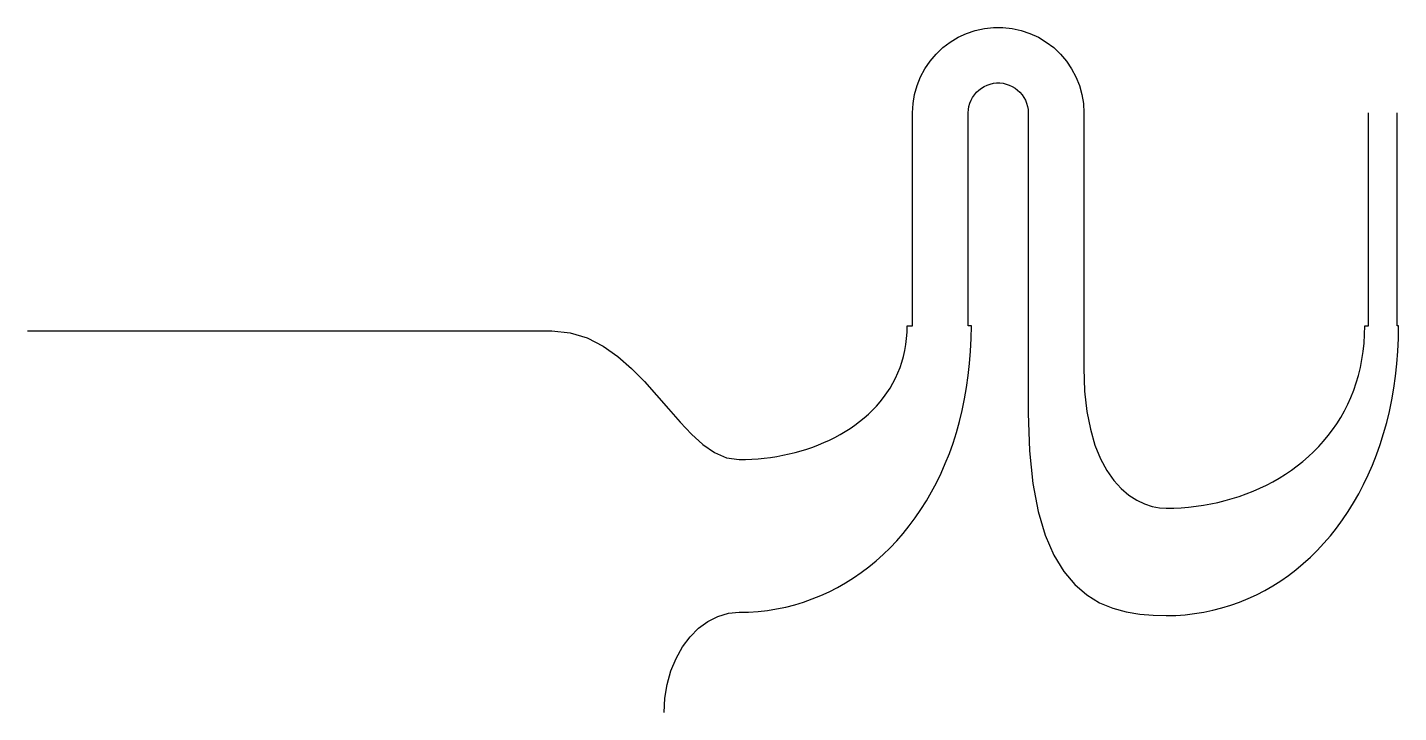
# Model space of a CAD drawing. Header units: millimetres. Extents: x 0 to 183, y 0 to 92.
import ezdxf

# ---------------------------------------------------------------- set-up
doc = ezdxf.new("R2010")
doc.units = ezdxf.units.MM

msp = doc.modelspace()

# ---------------------------------------------------------------- linework, layer by layer
at = {"layer": 'HUB'}
for p, q in [((126.1712, 82.1755), (126.4143, 82.534)), ((126.4143, 82.534), (126.6947, 82.8641)), ((126.6947, 82.8641), (127.0091, 83.162)), ((127.0091, 83.162), (127.3539, 83.4241)), ((127.3539, 83.4241), (127.725, 83.6474)), ((127.725, 83.6474), (128.1181, 83.8292)), ((128.1181, 83.8292), (128.5285, 83.9675)), ((128.5285, 83.9675), (128.9515, 84.0606)), ((128.9515, 84.0606), (129.3821, 84.1074)), ((129.3821, 84.1074), (129.8152, 84.1074)), ((129.8152, 84.1074), (130.2458, 84.0606)), ((130.2458, 84.0606), (130.6688, 83.9675)), ((130.6688, 83.9675), (131.0792, 83.8292)), ((131.0792, 83.8292), (131.4723, 83.6474)), ((131.4723, 83.6474), (131.8434, 83.4241)), ((131.8434, 83.4241), (132.1882, 83.162)), ((132.1882, 83.162), (132.5026, 82.8641)), ((132.5026, 82.8641), (132.783, 82.534)), ((132.783, 82.534), (133.0261, 82.1755)), ((125.5987, 80.1133), (125.6221, 80.5458)), ((125.6221, 80.5458), (125.6922, 80.9732)), ((125.6922, 80.9732), (125.808, 81.3905)), ((125.808, 81.3905), (125.9684, 81.7929)), ((125.9684, 81.7929), (126.1712, 82.1755)), ((133.0261, 82.1755), (133.229, 81.7929)), ((133.229, 81.7929), (133.3893, 81.3905)), ((133.3893, 81.3905), (133.5051, 80.9732)), ((133.5051, 80.9732), (133.5752, 80.5458)), ((133.5752, 80.5458), (133.5987, 80.1133)), ((125.5987, 51.686), (125.5987, 80.1133)), ((133.5987, 80.1133), (133.5987, 40)), ((182.833, 51.686), (182.833, 80.1133)), ((126.0116, 51.686), (125.5987, 51.686)), ((125.9856, 49.9776), (126.0116, 51.686)), ((183.0433, 51.686), (182.833, 51.686)), ((183.0173, 49.958), (183.0433, 51.686)), ((125.9083, 48.2987), (125.9856, 49.9776)), ((182.94, 48.2597), (183.0173, 49.958)), ((125.7807, 46.6498), (125.9083, 48.2987)), ((182.8124, 46.592), (182.94, 48.2597)), ((125.6038, 45.0319), (125.7807, 46.6498)), ((182.6355, 44.9554), (182.8124, 46.592)), ((125.3787, 43.4455), (125.6038, 45.0319)), ((182.4104, 43.3508), (182.6355, 44.9554)), ((125.1063, 41.8915), (125.3787, 43.4455)), ((182.138, 41.7789), (182.4104, 43.3508)), ((124.4238, 38.8832), (124.7876, 40.3705)), ((124.7876, 40.3705), (125.1063, 41.8915)), ((181.8193, 40.2404), (182.138, 41.7789)), ((124.0158, 37.4303), (124.4238, 38.8832)), ((133.5987, 40), (133.7537, 34.9793)), ((181.0475, 37.2665), (181.4555, 38.736)), ((181.4555, 38.736), (181.8193, 40.2404)), ((123.5646, 36.0127), (124.0158, 37.4303)), ((180.5963, 35.8325), (181.0475, 37.2665)), ((123.0712, 34.6309), (123.5646, 36.0127)), ((133.7537, 34.9793), (134.1999, 30.6178)), ((180.1029, 34.4349), (180.5963, 35.8325)), ((121.9621, 31.9779), (122.5368, 33.2858)), ((122.5368, 33.2858), (123.0712, 34.6309)), ((178.9938, 31.7514), (179.5685, 33.0743)), ((179.5685, 33.0743), (180.1029, 34.4349)), ((121.3484, 30.7081), (121.9621, 31.9779)), ((178.3801, 30.4671), (178.9938, 31.7514)), ((120.0078, 28.2856), (120.6966, 29.4771)), ((120.6966, 29.4771), (121.3484, 30.7081)), ((134.1999, 30.6178), (134.9093, 26.8697)), ((177.7283, 29.2219), (178.3801, 30.4671)), ((119.2828, 27.1343), (120.0078, 28.2856)), ((176.3145, 26.8521), (177.0395, 28.0167)), ((177.0395, 28.0167), (177.7283, 29.2219)), ((117.7289, 24.9551), (118.5229, 26.0239)), ((118.5229, 26.0239), (119.2828, 27.1343)), ((134.9093, 26.8697), (135.8536, 23.6889)), ((174.7606, 24.6479), (175.5546, 25.7289)), ((175.5546, 25.7289), (176.3145, 26.8521)), ((116.043, 22.9453), (116.9019, 23.9287)), ((116.9019, 23.9287), (117.7289, 24.9551)), ((173.9336, 23.6097), (174.7606, 24.6479)), ((114.2332, 21.1107), (115.1531, 22.0057)), ((115.1531, 22.0057), (116.043, 22.9453)), ((135.8536, 23.6889), (137.0048, 21.0293)), ((172.1848, 21.6646), (173.0747, 22.615)), ((173.0747, 22.615), (173.9336, 23.6097)), ((112.3077, 19.457), (113.2844, 20.2609)), ((113.2844, 20.2609), (114.2332, 21.1107)), ((137.0048, 21.0293), (138.3347, 18.845)), ((170.3161, 19.8997), (171.2649, 20.7593)), ((171.2649, 20.7593), (172.1848, 21.6646)), ((110.2747, 17.9899), (111.3042, 18.6997)), ((111.3042, 18.6997), (112.3077, 19.457)), ((138.3347, 18.845), (139.8152, 17.09)), ((167.3064, 17.6026), (168.3359, 18.3206)), ((168.3359, 18.3206), (169.3394, 19.0866)), ((169.3394, 19.0866), (170.3161, 19.8997)), ((107.0412, 16.1518), (108.1422, 16.7152)), ((108.1422, 16.7152), (109.2204, 17.3281)), ((109.2204, 17.3281), (110.2747, 17.9899)), ((139.8152, 17.09), (141.4181, 15.7183)), ((165.1739, 16.3133), (166.2521, 16.9333)), ((166.2521, 16.9333), (167.3064, 17.6026)), ((102.4294, 14.4079), (103.6115, 14.766)), ((103.6115, 14.766), (104.7749, 15.1765)), ((104.7749, 15.1765), (105.9184, 15.6387)), ((105.9184, 15.6387), (107.0412, 16.1518)), ((141.4181, 15.7183), (143.1154, 14.6838)), ((143.1154, 14.6838), (144.8788, 13.9405)), ((160.6432, 14.3417), (161.8066, 14.7569)), ((161.8066, 14.7569), (162.9501, 15.2244)), ((162.9501, 15.2244), (164.0729, 15.7434)), ((164.0729, 15.7434), (165.1739, 16.3133)), ((90.8458, 12.1891), (92.1827, 12.8572)), ((92.1827, 12.8572), (93.5769, 13.2636)), ((93.5769, 13.2636), (95, 13.4)), ((95, 13.4), (96.2732, 13.4286)), ((96.2732, 13.4286), (97.5338, 13.5139)), ((97.5338, 13.5139), (98.7808, 13.6552)), ((98.7808, 13.6552), (100.013, 13.8518)), ((100.013, 13.8518), (101.2296, 14.1029)), ((101.2296, 14.1029), (102.4294, 14.4079)), ((144.8788, 13.9405), (146.6803, 13.4425)), ((146.6803, 13.4425), (148.4917, 13.1438)), ((148.4917, 13.1438), (150.2848, 12.9983)), ((150.2848, 12.9983), (152.0317, 12.96)), ((152.0317, 12.96), (153.3049, 12.9889)), ((153.3049, 12.9889), (154.5655, 13.0752)), ((154.5655, 13.0752), (155.8125, 13.2181)), ((155.8125, 13.2181), (157.0447, 13.417)), ((157.0447, 13.417), (158.2613, 13.671)), ((158.2613, 13.671), (159.4611, 13.9795)), ((159.4611, 13.9795), (160.6432, 14.3417)), ((88.4514, 10.127), (89.5936, 11.2728)), ((89.5936, 11.2728), (90.8458, 12.1891)), ((87.4425, 8.7751), (88.4514, 10.127)), ((86.5875, 7.2446), (87.4425, 8.7751)), ((85.4051, 3.7752), (85.9037, 5.5666)), ((85.9037, 5.5666), (86.5875, 7.2446)), ((85.1018, 1.907), (85.4051, 3.7752)), ((85, 0), (85.1018, 1.907))]:
    msp.add_line(p, q, dxfattribs=at)
at = {"layer": 'SHROUD'}
for p, q in [((127.749, 91.3957), (128.9797, 91.5296)), ((128.9797, 91.5296), (130.2176, 91.5296)), ((130.2176, 91.5296), (131.4483, 91.3957)), ((123.1826, 89.5763), (124.2433, 90.2145)), ((124.2433, 90.2145), (125.3669, 90.7343)), ((125.3669, 90.7343), (126.54, 91.1296)), ((126.54, 91.1296), (127.749, 91.3957)), ((131.4483, 91.3957), (132.6573, 91.1296)), ((132.6573, 91.1296), (133.8305, 90.7343)), ((133.8305, 90.7343), (134.954, 90.2145)), ((134.954, 90.2145), (136.0147, 89.5763)), ((120.4969, 87.0323), (121.2983, 87.9758)), ((121.2983, 87.9758), (122.1971, 88.8271)), ((122.1971, 88.8271), (123.1826, 89.5763)), ((136.0147, 89.5763), (137.0002, 88.8271)), ((137.0002, 88.8271), (137.899, 87.9758)), ((137.899, 87.9758), (138.7004, 87.0323)), ((119.8022, 86.0077), (120.4969, 87.0323)), ((138.7004, 87.0323), (139.3951, 86.0077)), ((118.7641, 83.7639), (119.2223, 84.9139)), ((119.2223, 84.9139), (119.8022, 86.0077)), ((139.3951, 86.0077), (139.975, 84.9139)), ((139.975, 84.9139), (140.4332, 83.7639)), ((118.2327, 81.3494), (118.4329, 82.5711)), ((118.4329, 82.5711), (118.7641, 83.7639)), ((140.4332, 83.7639), (140.7644, 82.5711)), ((140.7644, 82.5711), (140.9647, 81.3494)), ((118.1656, 80.1133), (118.2327, 81.3494)), ((140.9647, 81.3494), (141.0317, 80.1133)), ((118.1656, 51.686), (118.1656, 80.1133)), ((141.0317, 80.1133), (141.0317, 46)), ((179.0482, 51.686), (179.0482, 80.1133)), ((117.4319, 50.8242), (117.4527, 51.686)), ((117.4527, 51.686), (118.1656, 51.686)), ((178.5132, 50.5091), (178.538, 51.686)), ((178.538, 51.686), (179.0482, 51.686)), ((0, 51), (70, 51)), ((70, 51), (72.4679, 50.7493)), ((72.4679, 50.7493), (74.7434, 50.0472)), ((74.7434, 50.0472), (76.8484, 48.9691)), ((117.2688, 49.163), (117.3702, 49.9832)), ((117.3702, 49.9832), (117.4319, 50.8242)), ((178.4402, 49.3603), (178.5132, 50.5091)), ((76.8484, 48.9691), (78.8047, 47.5901)), ((116.9509, 47.5849), (117.1287, 48.3635)), ((117.1287, 48.3635), (117.2688, 49.163)), ((178.1538, 47.1472), (178.3199, 48.2397)), ((178.3199, 48.2397), (178.4402, 49.3603)), ((78.8047, 47.5901), (80.6341, 45.9854)), ((80.6341, 45.9854), (82.3586, 44.2303)), ((116.2025, 45.373), (116.4869, 46.0897)), ((116.4869, 46.0897), (116.7367, 46.8268)), ((116.7367, 46.8268), (116.9509, 47.5849)), ((141.0317, 46), (141.1352, 42.9559)), ((177.6888, 45.0474), (177.943, 46.0833)), ((177.943, 46.0833), (178.1538, 47.1472)), ((82.3586, 44.2303), (84, 42.4)), ((115.1529, 43.3479), (115.5346, 44.0022)), ((115.5346, 44.0022), (115.8848, 44.6773)), ((115.8848, 44.6773), (116.2025, 45.373)), ((177.0554, 43.0611), (177.3926, 44.04)), ((177.3926, 44.04), (177.6888, 45.0474)), ((84, 42.4), (85.5802, 40.5697)), ((113.829, 41.51), (114.2991, 42.1017)), ((114.2991, 42.1017), (114.7407, 42.7144)), ((114.7407, 42.7144), (115.1529, 43.3479)), ((141.1352, 42.9559), (141.4311, 40.2411)), ((176.2636, 41.1888), (176.6787, 42.1107)), ((176.6787, 42.1107), (177.0554, 43.0611)), ((85.5802, 40.5697), (87.121, 38.8146)), ((112.258, 39.8611), (112.8075, 40.3896)), ((112.8075, 40.3896), (113.3315, 40.9392)), ((113.3315, 40.9392), (113.829, 41.51)), ((175.3231, 39.4309), (175.8114, 40.2955)), ((175.8114, 40.2955), (176.2636, 41.1888)), ((87.121, 38.8146), (88.6443, 37.2099)), ((110.4673, 38.4037), (111.0869, 38.8681)), ((111.0869, 38.8681), (111.6842, 39.3538)), ((111.6842, 39.3538), (112.258, 39.8611)), ((141.4311, 40.2411), (141.8976, 37.839)), ((174.2438, 37.7881), (174.8003, 38.595)), ((174.8003, 38.595), (175.3231, 39.4309)), ((88.6443, 37.2099), (90.172, 35.8309)), ((107.0697, 36.4082), (107.7856, 36.7635)), ((107.7856, 36.7635), (108.4844, 37.1407)), ((108.4844, 37.1407), (109.1649, 37.5399)), ((109.1649, 37.5399), (109.8263, 37.9609)), ((109.8263, 37.9609), (110.4673, 38.4037)), ((141.8976, 37.839), (142.5127, 35.7329)), ((173.0353, 36.2608), (173.655, 37.01)), ((173.655, 37.01), (174.2438, 37.7881)), ((90.172, 35.8309), (91.7259, 34.7528)), ((102.4736, 34.7466), (103.2701, 34.9671)), ((103.2701, 34.9671), (104.0558, 35.2104)), ((104.0558, 35.2104), (104.8296, 35.4762)), ((104.8296, 35.4762), (105.5906, 35.7645)), ((105.5906, 35.7645), (106.3377, 36.0753)), ((106.3377, 36.0753), (107.0697, 36.4082)), ((142.5127, 35.7329), (143.2547, 33.9063)), ((171.0015, 34.1887), (171.7072, 34.8501)), ((171.7072, 34.8501), (172.3855, 35.5408)), ((172.3855, 35.5408), (173.0353, 36.2608)), ((91.7259, 34.7528), (93.328, 34.0507)), ((93.328, 34.0507), (95, 33.8)), ((95, 33.8), (95.8446, 33.8118)), ((95.8446, 33.8118), (96.6883, 33.8471)), ((96.6883, 33.8471), (97.5298, 33.9059)), ((97.5298, 33.9059), (98.368, 33.9881)), ((98.368, 33.9881), (99.2021, 34.0937)), ((99.2021, 34.0937), (100.0308, 34.2224)), ((100.0308, 34.2224), (100.8529, 34.3741)), ((100.8529, 34.3741), (101.6676, 34.5489)), ((101.6676, 34.5489), (102.4736, 34.7466)), ((143.2547, 33.9063), (144.1017, 32.3426)), ((168.7318, 32.3817), (169.5125, 32.9544)), ((169.5125, 32.9544), (170.2695, 33.5568)), ((170.2695, 33.5568), (171.0015, 34.1887)), ((144.1017, 32.3426), (145.0317, 31.025)), ((166.2593, 30.8431), (167.104, 31.3259)), ((167.104, 31.3259), (167.9285, 31.8388)), ((167.9285, 31.8388), (168.7318, 32.3817)), ((145.0317, 31.025), (146.0229, 29.937)), ((146.0229, 29.937), (147.0536, 29.062)), ((162.7049, 29.2154), (163.6174, 29.5765)), ((163.6174, 29.5765), (164.5147, 29.9683)), ((164.5147, 29.9683), (165.3958, 30.3905)), ((165.3958, 30.3905), (166.2593, 30.8431)), ((147.0536, 29.062), (148.1017, 28.3834)), ((148.1017, 28.3834), (149.1454, 27.8845)), ((149.1454, 27.8845), (150.1629, 27.5487)), ((150.1629, 27.5487), (151.1323, 27.3594)), ((155.0129, 27.4439), (156.0007, 27.5555)), ((156.0007, 27.5555), (156.9836, 27.6987)), ((156.9836, 27.6987), (157.9603, 27.8734)), ((157.9603, 27.8734), (158.9293, 28.0796)), ((158.9293, 28.0796), (159.8896, 28.3169)), ((159.8896, 28.3169), (160.8397, 28.5855)), ((160.8397, 28.5855), (161.7786, 28.8849)), ((161.7786, 28.8849), (162.7049, 29.2154)), ((151.1323, 27.3594), (152.0317, 27.3)), ((152.0317, 27.3), (153.027, 27.316)), ((153.027, 27.316), (154.0212, 27.364)), ((154.0212, 27.364), (155.0129, 27.4439))]:
    msp.add_line(p, q, dxfattribs=at)

doc.saveas('drawing.dxf')
